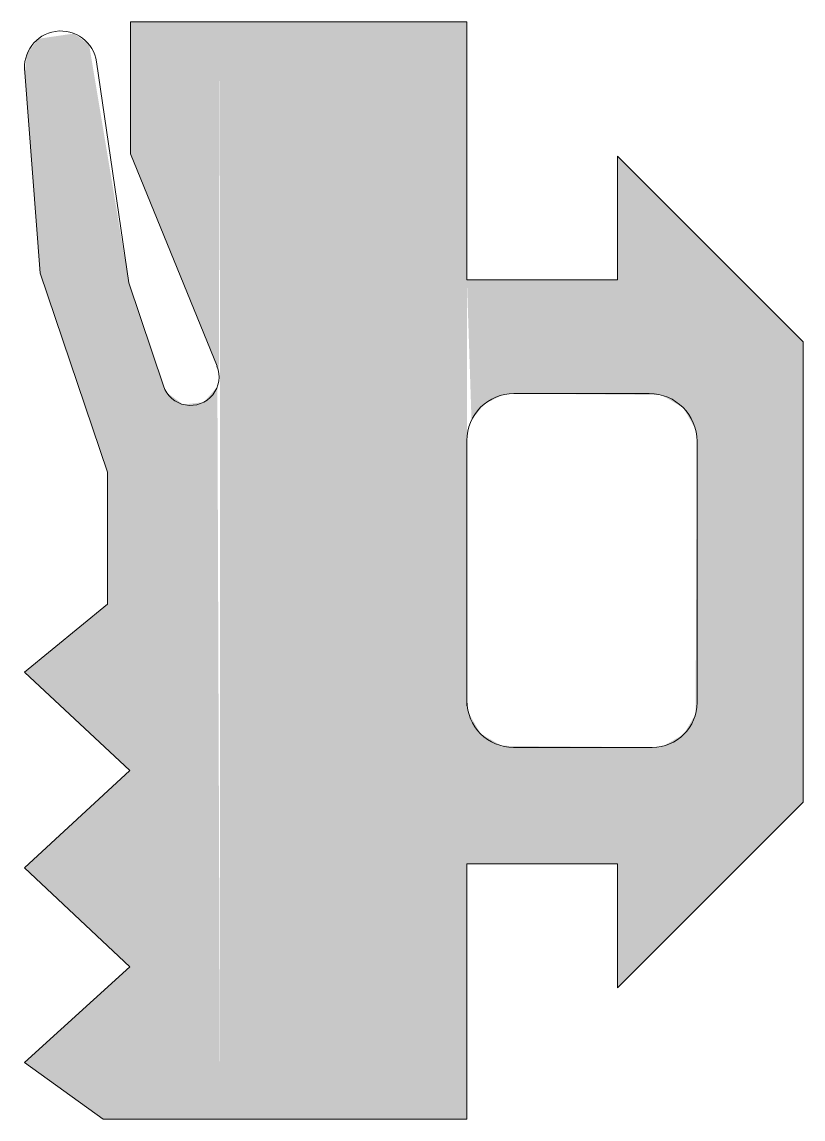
# Model space of a CAD drawing. Header units: metres. Extents: x -5 to 3.8, y -6.2 to 6.2.
import ezdxf

# ---------------------------------------------------------------- set-up
doc = ezdxf.new("R2010")
doc.units = ezdxf.units.M
doc.layers.add('A-DETL-GENF', color=92, linetype='Continuous', lineweight=18)

# ---------------------------------------------------------------- blocks, each defined once
blk = doc.blocks.new('31 Schuco glasafdichting - 5mm-432644-00_0 Basismaterialen')
at = {"layer": 'A-DETL-GENF'}
h = blk.add_hatch(color=256, dxfattribs=at)
h.paths.add_polyline_path([(-4.11, -6.2), (-2.789, -6.2), (-2.819, 2.077), (-2.974, 1.902), (-3.206, 1.876), (-3.395, 2.014), (-3.429, 2.086), (-3.82, 3.25), (-4.268, 5.942), (-4.438, 6.069), (-4.843, 6.01), (-4.97, 5.84), (-4.994, 5.63), (-4.82, 3.36), (-4.06, 1.11), (-4.06, -0.38), (-5, -1.15), (-3.81, -2.26), (-5, -3.36), (-3.81, -4.48), (-5, -5.56)])
h.paths.add_polyline_path([(-2.803, 2.234), (-2.789, 6.2), (-3.8, 6.2), (-3.8, 4.71), (-2.823, 2.31)])
for points in [[(0, -6.2), (0, 6.2), (-2.789, 6.2), (-2.789, -6.2)], [(1.7, -4.716), (3.798, -2.618), (3.798, 2.586), (1.7, 4.684), (1.7, 3.284), (0, 3.284), (0.052, 1.701), (0.199, 1.885), (0.412, 1.987), (0.529, 2.001), (2.2, 1.982), (2.442, 1.842), (2.582, 1.6), (2.6, 1.46), (2.583, -1.622), (2.451, -1.85), (2.223, -1.982), (2.092, -1.999), (0.391, -1.981), (0.155, -1.845), (0.018, -1.608), (0, -1.471), (0, -3.316), (1.7, -3.316)]]:
    blk.add_hatch(color=256, dxfattribs=at).paths.add_polyline_path(points)
for p, q in [((-2.789, 6.2), (-3.8, 6.2)), ((-3.8, 6.2), (-3.8, 4.71)), ((0, 6.2), (-2.789, 6.2)), ((0, 3.284), (0, 6.2)), ((-3.82, 3.25), (-4.185, 5.748)), ((-4.994, 5.63), (-4.82, 3.36)), ((-3.8, 4.71), (-2.823, 2.31)), ((3.798, 2.586), (1.7, 4.684)), ((1.7, 4.684), (1.7, 3.284)), ((-4.82, 3.36), (-4.06, 1.11)), ((-3.429, 2.086), (-3.82, 3.25)), ((1.7, 3.284), (0, 3.284)), ((3.798, -2.618), (3.798, 2.586)), ((0.529, 2.001), (2.06, 2.001)), ((0, -1.53), (0, 1.471)), ((2.6, 1.46), (2.6, -1.491)), ((-4.06, 1.11), (-4.06, -0.38)), ((-4.06, -0.38), (-5, -1.15)), ((-5, -1.15), (-3.81, -2.26)), ((2.092, -1.999), (0.528, -1.999)), ((-3.81, -2.26), (-5, -3.36)), ((1.7, -4.716), (3.798, -2.618)), ((0, -6.2), (0, -3.316)), ((0, -3.316), (1.7, -3.316)), ((1.7, -3.316), (1.7, -4.716)), ((-5, -3.36), (-3.81, -4.48)), ((-3.81, -4.48), (-5, -5.56)), ((-5, -5.56), (-4.11, -6.2)), ((-4.11, -6.2), (-2.789, -6.2)), ((-2.789, -6.2), (0, -6.2))]:
    blk.add_line(p, q, dxfattribs=at)
for centre, radius, start, end in [((-4.589, 5.689), 0.409, 8.3066, 188.3066), ((-3.123, 2.189), 0.323, 198.5472, 22.1432), ((0.529, 1.471), 0.529, 89.9994, 180), ((2.06, 1.46), 0.54, 359.9994, 89.9994), ((0.528, -1.471), 0.528, 180, 269.9994), ((2.092, -1.491), 0.509, 269.9994, 359.9994)]:
    blk.add_arc(centre, radius, start, end, dxfattribs=at)

msp = doc.modelspace()

# ---------------------------------------------------------------- block references
msp.add_blockref('31 Schuco glasafdichting - 5mm-432644-00_0 Basismaterialen', (0, 0))

doc.saveas('drawing.dxf')
